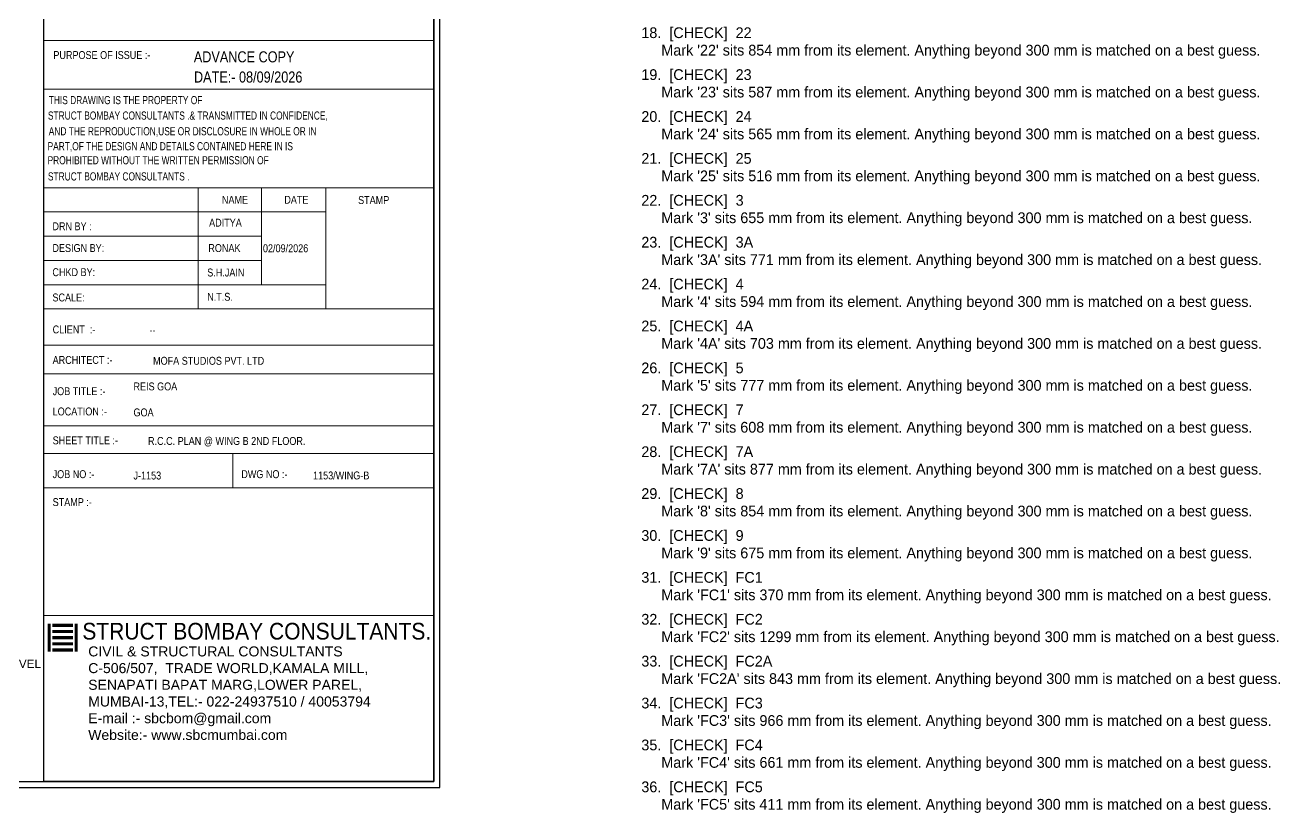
# Model space of a CAD drawing. Header units: millimetres. Extents: x 35733 to 152955, y -166738 to 54280.
# Drawn here: x 111091 to 148443, y -754 to 22714 of the extents above; entities that cross this region are included whole.
import ezdxf
from ezdxf.enums import TextEntityAlignment as Align

# ---------------------------------------------------------------- set-up
doc = ezdxf.new("R2010")
doc.units = ezdxf.units.MM
doc.header["$LTSCALE"] = 100
for name, color, linetype, lineweight in [('D-sheet', 42, 'Continuous', 13), ('DIM', 8, 'Continuous', 13), ('DONUT', 2, 'Continuous', 20), ('MAIN TEXT', 6, 'Continuous', 25), ('P.C.C HATCH', 8, 'Continuous', 20), ('REINF', 4, 'Continuous', 30), ('TEXT', 255, 'Continuous', 25)]:
    doc.layers.add(name, color=color, linetype=linetype, lineweight=lineweight)
doc.layers.add('LOGO', color=43, linetype='Continuous', lineweight=30, true_color=0xcbb162)
for name, color, linetype in [('S-QUERY-TEXT', 7, 'Continuous'), ('S-QUERY-WARNING', 30, 'Continuous'), ('SHEET', 7, 'Continuous')]:
    doc.layers.add(name, color=color, linetype=linetype)
doc.styles.add('ARIAL', font='arial.ttf')
doc.styles.add('STYLE3', font='ARIALN.TTF')
doc.dimstyles.new('SBC 25', dxfattribs={"dimscale": 25, "dimtxt": 2.5, "dimasz": 2, "dimexe": 0.5, "dimexo": 0.5, "dimgap": 0.5, "dimtad": 1, "dimdec": 0, "dimzin": 3, "dimtxsty": 'ARIAL', "dimcen": 0, "dimdle": 1, "dimclrd": 256, "dimclre": 256, "dimclrt": 7, "dimazin": 3, "dimtfac": 1, "dimtdec": 0, "dimtmove": 0, "dimatfit": 3, "dimlwd": -1, "dimlwe": -1})
pattern_1 = [(50, (-191511.52, 52985.35), (358.6301, -31.37607), [37.5, -412.5]), (355, (-191511.52, 52985.35), (-69.3757, 376.0961), [30, -330]), (100.4514, (-191481.63, 52982.73), (289.2547, 344.7198), [31.8701, -350.57106]), (46.1842, (-191511.5, 53085.35), (533.6205, -82.7595), [56.25, -618.75]), (96.6356, (-191467.05, 53078.45), (467.3314, 487.059), [47.8051, -525.8565]), (351.1842, (-191511.5, 53085.35), (467.331, 487.0593), [45, -495]), (21, (-191461.52, 53060.35), (298.45353, -201.30945), [37.5, -412.5]), (326, (-191461.52, 53060.35), (121.65767, 362.575), [30, -330]), (71.4514, (-191436.65, 53043.57), (420.1113, 161.26525), [31.8701, -350.57106]), (37.5, (-191511.52, 52985.35), (6.07993, 166.44693), [0, -326, 0, -335, 0, -331.25]), (7.5, (-191511.52, 52985.35), (131.53477, 197.20586), [0, -191, 0, -318.5, 0, -126.25]), (327.5, (-191623.02, 52985.35), (266.91122, -11.27744), [0, -125, 0, -390, 0, -517.5]), (317.5, (-191673.02, 52985.35), (291.59308, 50.0525), [0, -162.5, 0, -259, 0, -367.5])]

# ---------------------------------------------------------------- blocks, each defined once
blk = doc.blocks.new('LOGO')
at = {"layer": 'LOGO', "lineweight": 50, "const_width": 0.4, "flags": 128}
for points in [[(-1082.04, -5338.4), (-1082.04, -5334.79)], [(-1081.64, -5334.99), (-1078.96, -5334.99)], [(-1078.56, -5338.41), (-1078.56, -5334.77)], [(-1081.64, -5335.79), (-1078.96, -5335.79)], [(-1081.64, -5336.59), (-1078.96, -5336.59)], [(-1081.64, -5337.39), (-1078.96, -5337.39)], [(-1081.64, -5338.19), (-1078.96, -5338.19)]]:
    blk.add_lwpolyline(points, dxfattribs=at)
blk = doc.blocks.new('*D77')
at = {"layer": 'Defpoints', "color": 0, "transparency": 16777216}
for p in [(1457.3, 1400), (1457.3, 450), (1919.6, 450)]:
    blk.add_point(p, dxfattribs=at)
at = {"layer": 'DIM', "transparency": 16777216}
for p, q in [((1469.8, 1400), (1932.1, 1400)), ((1919.6, 1350), (1919.6, 500)), ((1469.8, 450), (1932.1, 450))]:
    blk.add_line(p, q, dxfattribs=at)
for points in [[(1927.9, 1350), (1911.2, 1350), (1919.6, 1400)], [(1911.2, 500), (1927.9, 500), (1919.6, 450)]]:
    blk.add_solid(points, dxfattribs=at)
at = {"layer": 'DIM', "color": 7, "transparency": 16777216, "insert": (1875.2, 925), "char_height": 62.5, "attachment_point": 5, "rotation": 90, "style": 'ARIAL'}
blk.add_mtext('\\A1;950', dxfattribs=at)
blk = doc.blocks.new('*D78')
at = {"layer": 'Defpoints', "color": 0, "transparency": 16777216}
for p in [(477.3, 1400), (295.1, 600), (477.3, 600)]:
    blk.add_point(p, dxfattribs=at)
at = {"layer": 'DIM', "transparency": 16777216}
for p, q in [((464.8, 1400), (282.6, 1400)), ((295.1, 1350), (295.1, 650)), ((464.8, 600), (282.6, 600))]:
    blk.add_line(p, q, dxfattribs=at)
for points in [[(303.5, 1350), (286.8, 1350), (295.1, 1400)], [(286.8, 650), (303.5, 650), (295.1, 600)]]:
    blk.add_solid(points, dxfattribs=at)
at = {"layer": 'DIM', "color": 7, "transparency": 16777216, "insert": (250.7, 1000), "char_height": 62.5, "attachment_point": 5, "rotation": 90, "style": 'ARIAL'}
blk.add_mtext('\\A1;800', dxfattribs=at)
blk = doc.blocks.new('*D79')
at = {"layer": 'Defpoints', "color": 0, "transparency": 16777216}
for p in [(4387.3, 1400), (4195.5, 600), (4387.3, 600)]:
    blk.add_point(p, dxfattribs=at)
at = {"layer": 'DIM', "transparency": 16777216}
for p, q in [((4374.8, 1400), (4183, 1400)), ((4195.5, 1350), (4195.5, 650)), ((4374.8, 600), (4183, 600))]:
    blk.add_line(p, q, dxfattribs=at)
for points in [[(4203.8, 1350), (4187.2, 1350), (4195.5, 1400)], [(4187.2, 650), (4203.8, 650), (4195.5, 600)]]:
    blk.add_solid(points, dxfattribs=at)
at = {"layer": 'DIM', "color": 7, "transparency": 16777216, "insert": (4151.1, 1000), "char_height": 62.5, "attachment_point": 5, "rotation": 90, "style": 'ARIAL'}
blk.add_mtext('\\A1;800', dxfattribs=at)
blk = doc.blocks.new('G$C651BBAFB')
at = {"layer": 'P.C.C HATCH'}
h = blk.add_hatch(dxfattribs=at)
h.set_pattern_fill('AR-CONC', color=256, scale=50, style=0)
h.set_pattern_definition(pattern_1)
h.paths.add_polyline_path([(707.3, 600), (707.3, 1400), (477.3, 1400), (477.3, 600)], is_closed=False)
h = blk.add_hatch(dxfattribs=at)
h.set_pattern_fill('AR-CONC', color=256, scale=50, style=0)
h.set_pattern_definition(pattern_1)
h.paths.add_polyline_path([(4617.3, 600), (4617.3, 1400), (4387.3, 1400), (4387.3, 600)], is_closed=False)
for points in [[(477.3, 600), (707.3, 600), (707.3, 1400), (477.3, 1400)], [(4387.3, 600), (4617.3, 600), (4617.3, 1400), (4387.3, 1400)]]:
    blk.add_lwpolyline(points, close=True)
for points in [[(1457.3, 450), (1457.3, 1400), (1307.3, 1400), (1307.3, 450)], [(707.3, 450), (707.3, 600), (477.3, 600), (477.3, 0), (707.3, 0), (707.3, 250)], [(4387.3, 250), (4387.3, 0), (4617.3, 0), (4617.3, 600), (4387.3, 600), (4387.3, 450)], [(707.3, 450), (1307.3, 450)], [(1457.3, 450), (4387.3, 450)], [(707.3, 250), (1307.3, 250)], [(707.3, 250), (4387.3, 250)]]:
    blk.add_lwpolyline(points)
at = {"layer": 'DONUT', "const_width": 13}
for points in [[(1342.2, 1356.8, 1), (1347.4, 1368.2, 1)], [(1417.2, 1356.8, 1), (1422.4, 1368.2, 1)], [(1342.2, 1206.8, 1), (1347.4, 1218.2, 1)], [(1417.2, 1206.8, 1), (1422.4, 1218.2, 1)], [(1342.2, 1056.8, 1), (1347.4, 1068.2, 1)], [(1417.2, 1056.8, 1), (1422.4, 1068.2, 1)], [(1342.2, 906.8, 1), (1347.4, 918.2, 1)], [(1417.2, 906.8, 1), (1422.4, 918.2, 1)], [(1342.2, 756.8, 1), (1347.4, 768.2, 1)], [(1417.2, 756.8, 1), (1422.4, 768.2, 1)], [(1342.2, 606.8, 1), (1347.4, 618.2, 1)], [(1417.2, 606.8, 1), (1422.4, 618.2, 1)], [(1342.2, 456.8, 1), (1347.4, 468.2, 1)], [(1417.2, 456.8, 1), (1422.4, 468.2, 1)]]:
    blk.add_lwpolyline(points, format="xyb", close=True, dxfattribs=at)
at = {"layer": 'REINF'}
for p, q in [((1332.3, 300), (1332.3, 1362.5)), ((1344.8, 1375), (1419.8, 1375)), ((1432.3, 1362.5), (1432.3, 300)), ((1032.3, 300), (1332.3, 300)), ((1432.3, 300), (1732.3, 300))]:
    blk.add_line(p, q, dxfattribs=at)
for centre, start, end in [((1344.8, 1362.5), 90, 180), ((1419.8, 1362.5), 0, 90)]:
    blk.add_arc(centre, 12.5, start, end, dxfattribs=at)
at = {"layer": 'TEXT', "elevation": 0}
blk.add_lwpolyline([(2981.2, 901.4), (3242.1, 901.4), (3242.1, 793.5), (2981.2, 793.5)], close=True, dxfattribs=at)
at = {"layer": 'MAIN TEXT', "style": 'ARIAL'}
blk.add_text('%%USECTION - 5-5', height=95, rotation=0.00358, dxfattribs=at).set_placement((2636.8, 123.1, 1.1), align=Align.MIDDLE)
at = {"layer": 'TEXT', "style": 'ARIAL'}
for s, p in [('8T@150C\\C', (1591.6, 1313.8)), ('10T@150C\\C', (1548.5, 1039.7))]:
    blk.add_text(s, height=62.5, dxfattribs=at).set_placement(p)
at = {"layer": 'TEXT', "char_height": 62.5, "style": 'ARIAL'}
for s, insert, width, attachment_point in [('PARDI', (1718.8, 1691.5, 0), 640.518, 3), ('RCC PARDI', (552, 1628), 640.518, 3), ('150 THK', (1783, 1605.9, 0), 640.518, 3), ('RCC PARDI', (4462, 1628), 640.518, 3), ('230 THK', (495.1, 1536.8), 550.554, 3), ('230 THK', (4405.1, 1536.8), 550.554, 3), ('POOL', (3230, 884.8), 640.518, 3), ('S11(200thk)', (1224.9, 762.1, 0), 640.518, 3), ('S11(200thk)', (2540.1, 762.1, 0), 640.518, 3), ('150mm SUNK ', (1287.9, 667.1, 0), 640.518, 3), ('150mm SUNK ', (2657.4, 667.1, 0), 640.518, 3), ('230X600', (342.8, 285.5, 0), 640.518, 3), ('B-80', (255.5, 365.5, 0), 640.518, 3), ('B-85', (4773.6, 320.2, 0), 640.518, 1), ('230X600', (4686.3, 228.9, 0), 640.518, 1), ('BEAM AT FLOOR LEVEL', (462.9, 97.9), 1005.772, 3), ('BEAM AT FLOOR LEVEL', (5665.2, 143.9), 1005.772, 3)]:
    blk.add_mtext(s, dxfattribs=dict(at, insert=insert, width=width, attachment_point=attachment_point))
at = {"layer": 'DIM'}
for p1, p2, distance, picture, middle in [((477.3, 1400), (477.3, 600), -182.1, '*D78', (250.7, 1000)), ((4387.3, 1400), (4387.3, 600), -191.8, '*D79', (4151.1, 1000))]:
    dim = blk.add_aligned_dim(p1=p1, p2=p2, distance=distance, dimstyle='SBC 25', override={"dimtxsty": 'ARIAL'}, dxfattribs=at)
    dim.commit()
    dim.dimension.update_dxf_attribs({"geometry": picture, "text_midpoint": middle})
dim = blk.add_linear_dim(base=(1919.6, 450), p1=(1457.3, 1400), p2=(1457.3, 450), angle=90, dimstyle='SBC 25', override={"dimtxsty": 'ARIAL'}, dxfattribs=at)
dim.commit()
dim.dimension.update_dxf_attribs({"geometry": '*D77', "text_midpoint": (1875.2, 925)})
for points in [[(1435.6, 1400), (1435.6, 1619.2), (1511.6, 1619.2)], [(620.8, 1400), (620.8, 1578.9), (574, 1578.9)], [(4530.8, 1400), (4530.8, 1578.9), (4484, 1578.9)], [(1344.8, 1212.5), (1585.2, 1362.5)], [(1419.8, 1362.5), (1585.2, 1362.5)], [(1332.3, 1008.3), (1492, 1083.1)], [(1432.3, 993.5), (1492, 1083.1), (1541, 1083.1)], [(729.7, 450), (729.7, 680.4), (928.5, 680.4)], [(2099.2, 450), (2099.2, 680.4), (2298, 680.4)], [(477.3, 134.6), (284.7, 134.6), (284.7, 200.1)], [(4617.3, 248.6), (5017.6, 248.6)]]:
    blk.add_leader(points, dimstyle='SBC 25', dxfattribs=at)

msp = doc.modelspace()

# ---------------------------------------------------------------- linework, layer by layer
at = {"color": 5}
msp.add_lwpolyline([(123434.4, 0), (123434.4, 53630.7), (47323, 53630.7), (47323, 0)], close=True, dxfattribs=at)
at = {"color": 6}
msp.add_lwpolyline([(123254.4, 180), (123254.4, 53450.8), (47503, 53450.8), (47503, 180)], close=True, dxfattribs=at)
at = {"color": 0, "linetype": 'ByBlock'}
msp.add_lwpolyline([(111647.4, 53450.8), (123254.4, 53450.8), (123254.4, 180), (111647.4, 180)], close=True, dxfattribs=at)
at = {"layer": 'D-sheet'}
for p, q in [((111647.4, 22252.7, 0), (123254.4, 22252.7, 0)), ((111647.4, 20804.9, 0), (123254.4, 20804.9, 0)), ((111647.4, 17870.1), (123254.4, 17870.1)), ((111647.4, 17870.1), (123254.4, 17870.1)), ((116242.4, 17870.1), (116242.4, 14258.4)), ((118123.6, 17870.1), (118123.6, 14980.7)), ((120044.5, 17870.1), (120044.5, 14258.4)), ((120044.5, 17147.7), (111647.4, 17147.7)), ((111647.4, 17147.7), (120044.5, 17147.7)), ((118123.6, 16425.4), (111647.4, 16425.4)), ((118123.6, 15703.1), (111647.4, 15703.1)), ((120044.5, 14980.7), (111647.4, 14980.7)), ((111647.4, 14258.4), (123254.4, 14258.4)), ((111647.4, 14258.4), (123254.4, 14258.4)), ((111647.4, 13183.2), (123254.4, 13183.2)), ((111647.4, 12330.2, 0), (123254.4, 12330.2, 0)), ((111647.4, 10780.6), (123254.4, 10780.6)), ((111647.4, 10780.6, 0), (123254.4, 10780.6, 0)), ((111647.4, 9953.7), (123254.4, 9953.7)), ((117270.5, 9953.7), (117270.5, 8925.7)), ((111647.4, 8925.7, 0), (123254.4, 8925.7, 0)), ((111647.4, 5122.8, 0), (123254.4, 5122.8, 0))]:
    msp.add_line(p, q, dxfattribs=at)

# ---------------------------------------------------------------- block references
at = {"xscale": 4, "yscale": 4, "zscale": 4}
msp.add_blockref('G$C651BBAFB', (88904.3, 3237.7, 0), dxfattribs=at)
at = {"layer": 'LOGO', "xscale": 230.3493281707413, "yscale": 230.3493281707413, "zscale": 230.3493281707413}
msp.add_blockref('LOGO', (361056.6, 1233746.4), dxfattribs=at)

# ---------------------------------------------------------------- texts
at = {"color": 6, "style": 'ARIAL', "width": 0.9}
msp.add_text('STRUCT BOMBAY CONSULTANTS.', height=497.246, dxfattribs=at).set_placement((112794.5, 4410.7, 0))
at = {"color": 7, "insert": (112969.9, 4206.2, 0), "char_height": 298.348, "width": 10266.149, "attachment_point": 1, "style": 'ARIAL'}
msp.add_mtext('CIVIL & STRUCTURAL CONSULTANTS\\PC-506/507,  TRADE WORLD,KAMALA MILL,\\PSENAPATI BAPAT MARG,LOWER PAREL,\\PMUMBAI-13,TEL:- 022-24937510 / 40053794\\PE-mail :- sbcbom@gmail.com\\PWebsite:- www.sbcmumbai.com', dxfattribs=at)
at = {"layer": 'S-QUERY-TEXT'}
for s, p in [("     Mark '22' sits 854 mm from its element. Anything beyond 300 mm is matched on a best guess.", (129434.4, 21806.7)), ("     Mark '23' sits 587 mm from its element. Anything beyond 300 mm is matched on a best guess.", (129434.4, 20558.7)), ("     Mark '24' sits 565 mm from its element. Anything beyond 300 mm is matched on a best guess.", (129434.4, 19310.7)), ("     Mark '25' sits 516 mm from its element. Anything beyond 300 mm is matched on a best guess.", (129434.4, 18062.7)), ("     Mark '3' sits 655 mm from its element. Anything beyond 300 mm is matched on a best guess.", (129434.4, 16814.7)), ("     Mark '3A' sits 771 mm from its element. Anything beyond 300 mm is matched on a best guess.", (129434.4, 15566.7)), ("     Mark '4' sits 594 mm from its element. Anything beyond 300 mm is matched on a best guess.", (129434.4, 14318.7)), ("     Mark '4A' sits 703 mm from its element. Anything beyond 300 mm is matched on a best guess.", (129434.4, 13070.7)), ("     Mark '5' sits 777 mm from its element. Anything beyond 300 mm is matched on a best guess.", (129434.4, 11822.7)), ("     Mark '7' sits 608 mm from its element. Anything beyond 300 mm is matched on a best guess.", (129434.4, 10574.7)), ("     Mark '7A' sits 877 mm from its element. Anything beyond 300 mm is matched on a best guess.", (129434.4, 9326.7)), ("     Mark '8' sits 854 mm from its element. Anything beyond 300 mm is matched on a best guess.", (129434.4, 8078.7)), ("     Mark '9' sits 675 mm from its element. Anything beyond 300 mm is matched on a best guess.", (129434.4, 6830.7)), ("     Mark 'FC1' sits 370 mm from its element. Anything beyond 300 mm is matched on a best guess.", (129434.4, 5582.7)), ("     Mark 'FC2' sits 1299 mm from its element. Anything beyond 300 mm is matched on a best guess.", (129434.4, 4334.7)), ("     Mark 'FC2A' sits 843 mm from its element. Anything beyond 300 mm is matched on a best guess.", (129434.4, 3086.7)), ("     Mark 'FC3' sits 966 mm from its element. Anything beyond 300 mm is matched on a best guess.", (129434.4, 1838.7)), ("     Mark 'FC4' sits 661 mm from its element. Anything beyond 300 mm is matched on a best guess.", (129434.4, 590.7)), ("     Mark 'FC5' sits 411 mm from its element. Anything beyond 300 mm is matched on a best guess.", (129434.4, -657.3))]:
    msp.add_text(s, height=320, dxfattribs=at).set_placement(p)
at = {"layer": 'S-QUERY-WARNING'}
for s, p in [('18.  [CHECK]  22', (129434.4, 22326.7)), ('19.  [CHECK]  23', (129434.4, 21078.7)), ('20.  [CHECK]  24', (129434.4, 19830.7)), ('21.  [CHECK]  25', (129434.4, 18582.7)), ('22.  [CHECK]  3', (129434.4, 17334.7)), ('23.  [CHECK]  3A', (129434.4, 16086.7)), ('24.  [CHECK]  4', (129434.4, 14838.7)), ('25.  [CHECK]  4A', (129434.4, 13590.7)), ('26.  [CHECK]  5', (129434.4, 12342.7)), ('27.  [CHECK]  7', (129434.4, 11094.7)), ('28.  [CHECK]  7A', (129434.4, 9846.7)), ('29.  [CHECK]  8', (129434.4, 8598.7)), ('30.  [CHECK]  9', (129434.4, 7350.7)), ('31.  [CHECK]  FC1', (129434.4, 6102.7)), ('32.  [CHECK]  FC2', (129434.4, 4854.7)), ('33.  [CHECK]  FC2A', (129434.4, 3606.7)), ('34.  [CHECK]  FC3', (129434.4, 2358.7)), ('35.  [CHECK]  FC4', (129434.4, 1110.7)), ('36.  [CHECK]  FC5', (129434.4, -137.3))]:
    msp.add_text(s, height=320, dxfattribs=at).set_placement(p)
at = {"layer": 'SHEET', "style": 'STYLE3'}
for s, p in [('PURPOSE OF ISSUE :-', (111932.5, 21704.1, 0)), ('NAME', (116950.3, 17392.5)), ('DATE', (118807.2, 17392.5)), ('DRN BY :', (111904.5, 16602.8)), ('DESIGN BY:', (111904.5, 15955.5)), ('CHKD BY:', (111904.5, 15235.9)), ('SCALE:', (111904.5, 14482.7)), ('CLIENT  :-', (111911.4, 13530.6)), ('ARCHITECT :-', (111911.4, 12621.9)), ('JOB TITLE :-', (111911.4, 11690.3, 0)), ('LOCATION :-', (111911.4, 11087, 0)), ('SHEET TITLE :-', (111911.4, 10226.1)), ('JOB NO :-', (111911.4, 9219.3)), ('STAMP :-', (111911.4, 8387.3))]:
    msp.add_text(s, height=235.05, dxfattribs=at).set_placement(p)
at = {"layer": 'SHEET', "color": 6, "style": 'STYLE3'}
for s, p in [('ADVANCE COPY', (116113.4, 21603.7)), ('DATE:- 08/09/2026', (116117.8, 21002.6))]:
    msp.add_text(s, height=329.07, dxfattribs=at).set_placement(p)
at = {"layer": 'SHEET', "color": 4, "style": 'STYLE3', "width": 0.9}
for s, p in [('THIS DRAWING IS THE PROPERTY OF ', (111794.9, 20358.6, 0)), ('STRUCT BOMBAY CONSULTANTS .& TRANSMITTED IN CONFIDENCE,', (111770.9, 19898.2, 0)), ('AND THE REPRODUCTION,USE OR DISCLOSURE IN WHOLE OR IN', (111794.9, 19430.7, 0)), ('PART,OF THE DESIGN AND DETAILS CONTAINED HERE IN IS', (111759, 18984.7, 0)), ('PROHIBITED WITHOUT THE WRITTEN PERMISSION OF', (111759, 18567.1, 0)), ('STRUCT BOMBAY CONSULTANTS .', (111770.9, 18085.7, 0))]:
    msp.add_text(s, height=242.023, dxfattribs=at).set_placement(p)
at = {"layer": 'SHEET', "color": 4, "style": 'STYLE3'}
for s, p in [('STAMP', (121003.9, 17384.5)), ('ADITYA ', (116568.4, 16709.4)), ('RONAK', (116545.5, 15954.7)), ('02/09/2026', (118171.5, 15947.9)), ('S.H.JAIN', (116512.6, 15225.5)), ('N.T.S.', (116512.6, 14503.2)), ('--', (114794.1, 13511.2, 0)), ('  MOFA STUDIOS PVT. LTD', (114751.1, 12596.3)), ('REIS GOA', (114317.8, 11832.8)), ('GOA', (114317.8, 11059.4)), ('R.C.C. PLAN @ WING B 2ND FLOOR.', (114749.7, 10207.7)), ('J-1153', (114317.8, 9178.9)), ('DWG NO :-', (117526, 9219.3, 0)), ('1153/WING-B', (119662.7, 9181))]:
    msp.add_text(s, height=235.05, dxfattribs=at).set_placement(p)

doc.saveas('drawing.dxf')
